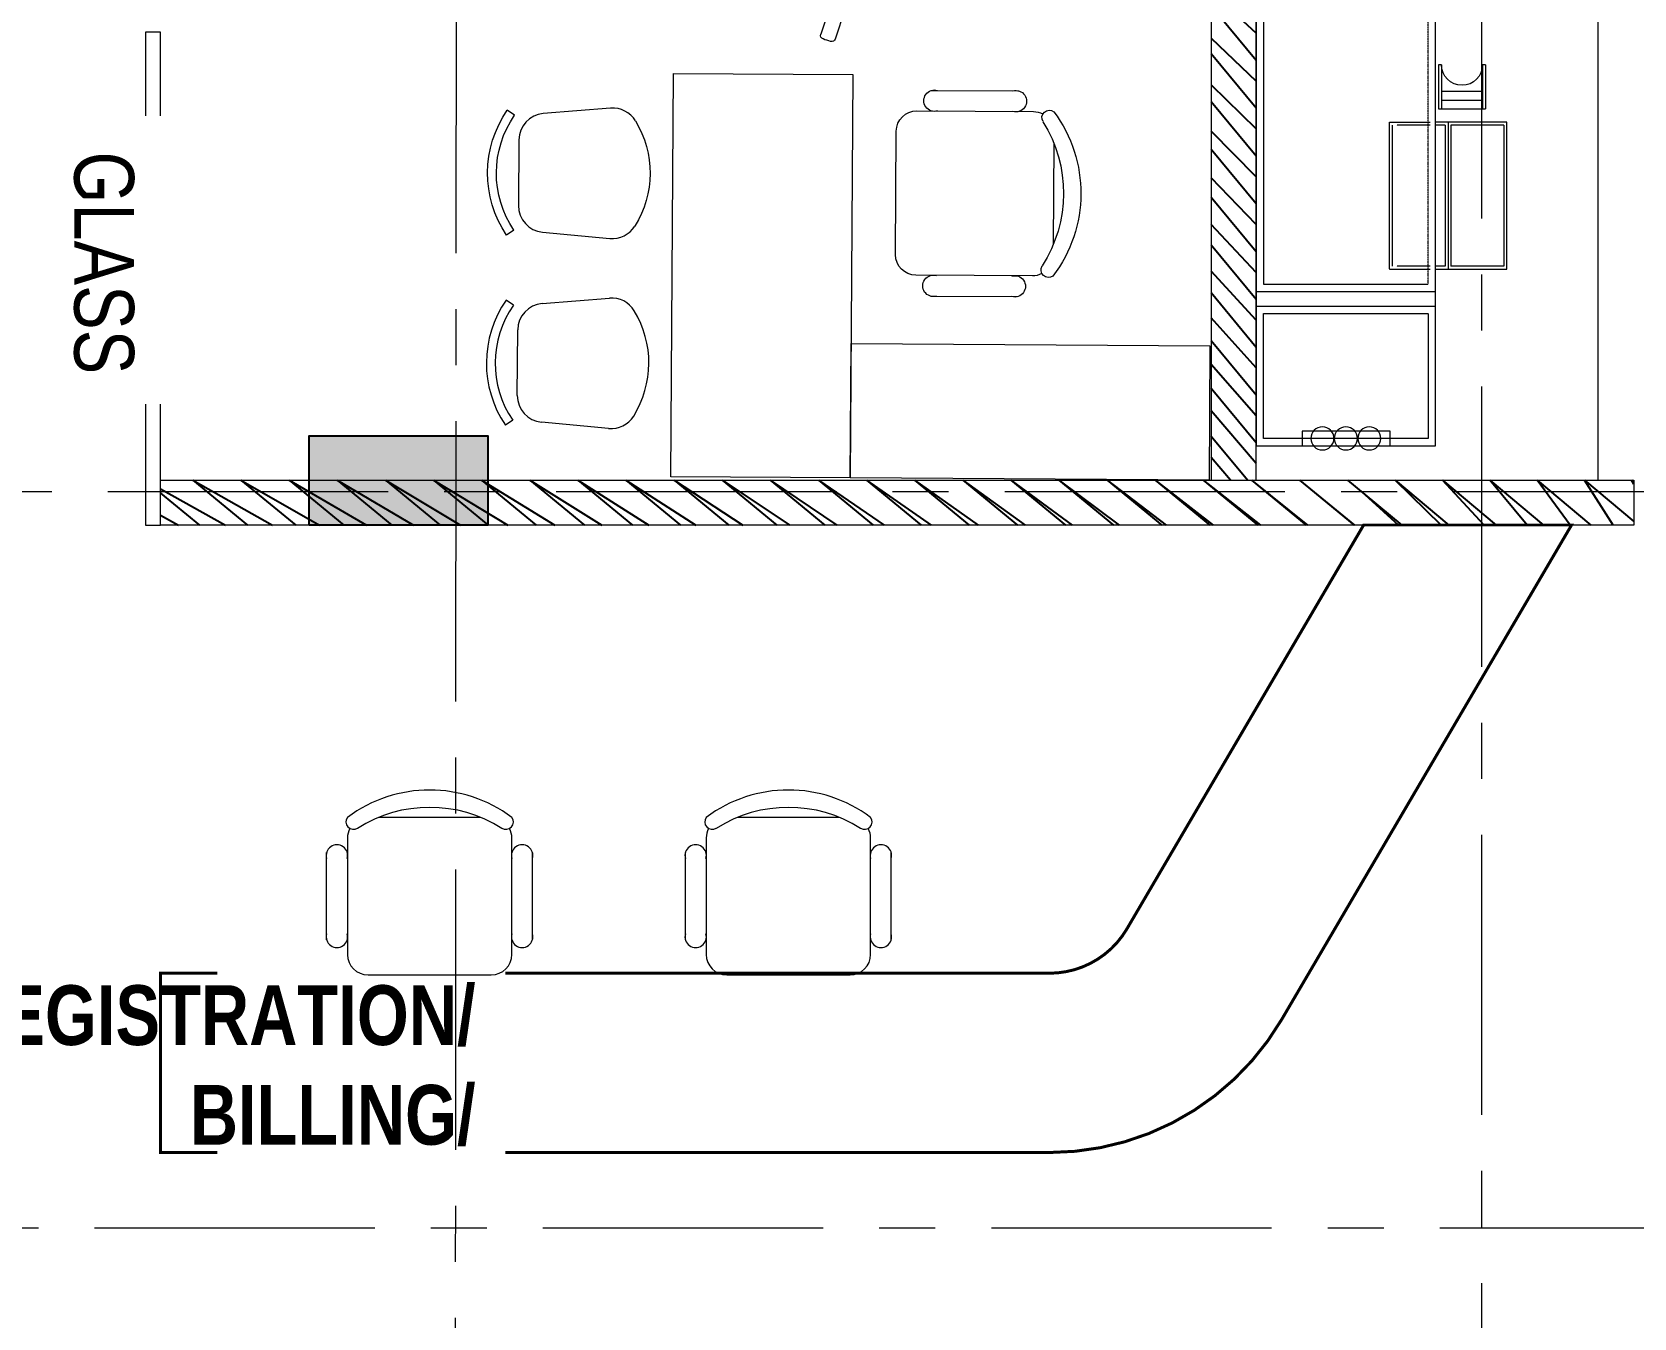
# Model space of a CAD drawing. Header units: metres. Extents: x 60101 to 1133747, y -540 to 107947.
# Drawn here: x 570184 to 575542, y 93966 to 98269 of the extents above; entities that cross this region are included whole.
import ezdxf

# ---------------------------------------------------------------- set-up
doc = ezdxf.new("R2010")
doc.units = ezdxf.units.M
doc.header["$LTSCALE"] = 5
doc.linetypes.add('CENTER', pattern=[2, 1.25, -0.25, 0.25, -0.25])
doc.linetypes.add('HIDDEN2', pattern=[0.1875, 0.125, -0.0625])
for name, color, linetype in [('A-COLUMN', 3, 'Continuous'), ('A-DIM', 2, 'Continuous'), ('A-hatch', 251, 'Continuous'), ('A-TEXT', 3, 'Continuous')]:
    doc.layers.add(name, color=color, linetype=linetype)
for name, color, linetype, lineweight in [('A-FLOR-GRID', 252, 'CENTER', 9), ('A-FURN-FREE', 253, 'Continuous', 5), ('A-WALL-FULL', 4, 'Continuous', 15), ('A-WIND', 152, 'Continuous', 5), ('Furniture', 47, 'Continuous', 0)]:
    doc.layers.add(name, color=color, linetype=linetype, lineweight=lineweight)
doc.styles.add('century', font='GOTHIC.TTF', dxfattribs={"width": 0.8})
doc.linetypes.add('ZIGZAG', pattern='A,0.0001,-0.2,[131,ltypeshp.shx,S=0.2,R=0,X=-0.2,Y=0],-0.4,[131,ltypeshp.shx,S=0.2,R=180,X=0.2,Y=0],-0.2', length=0.8001)
pattern_1 = [(135, (-235513566.6177954, -1932085229.428775), (-79.5495128834866, -79.5495128834866), []), (135, (-235513566.6177954, -1932085176.395766), (-79.5495128834866, -79.5495128834866), [])]

# ---------------------------------------------------------------- blocks, each defined once
blk = doc.blocks.new('A$C01A30E23-flat-4')
at = {"layer": 'A-FURN-FREE', "linetype": 'Continuous'}
for p, q in [((605.3806094955653, 0.0002834680490195751), (1097.183888183907, 0.0002834680490195751)), ((605.3806094955653, -236.4428733573295), (605.3806094955653, 0.0002834680490195751)), ((1097.183888183907, 0.0002834680490195751), (1097.183888183907, -238.4455985841341)), ((1087.347822610289, -9.835782105568796), (615.2166750691831, -9.835782105568796)), ((615.2166750691831, -9.835782105568796), (615.2166750691831, -186.8849624334835)), ((1087.347822610289, -9.835782105568796), (1087.347822610289, -186.8849624334835)), ((1097.183888183907, -196.7210280071013), (605.3806094955653, -196.7210280071013)), ((1087.347822610289, -186.8849624334835), (615.2166750691831, -186.8849624334835)), ((1087.347822610289, -206.5570935807191), (615.2166750691831, -206.5570935807191)), ((615.2166750691831, -206.5570935807191), (615.2166750691831, -236.4428733573295)), ((1087.347822610289, -206.5570935807191), (1087.347822610289, -238.4208650994115))]:
    blk.add_line(p, q, dxfattribs=at)
at = {"layer": 'A-FURN-FREE'}
for p, q in [((1141.543440975249, -228.6095330105163), (1141.543440975249, -71.231864660047)), ((1289.084424581379, -71.231864660047), (1141.543440975249, -71.231864660047)), ((1289.084424581379, -81.06796893198043), (1141.543440975249, -81.06796893198043)), ((1171.051637696102, -218.7734287385829), (1171.051637696102, -81.06796893198043)), ((1200.559834416956, -218.7734287385829), (1200.559834416956, -81.06796893198043)), ((1289.084424581379, -71.231864660047), (1289.084424581379, -81.06796893198043)), ((14.14574056118727, -238.4455985841341), (1815.785084821284, -238.4455985841341)), ((14.14574056118727, -838.4455985836685), (14.14574056118727, -238.4455985841341)), ((481.3588553145528, -838.4455985836685), (481.3588553145528, -239.6110579497181)), ((530.5391831845045, -838.4455985836685), (530.5391831845045, -239.6110579497181)), ((1289.084424581379, -218.7734287385829), (1141.543440975249, -218.7734287385829)), ((1289.084424581379, -228.6095330105163), (1141.543440975249, -228.6095330105163)), ((1289.084424581379, -218.7734287385829), (1289.084424581379, -228.6095330105163)), ((1815.785084821284, -238.4455985841341), (1815.785084821284, -838.4455985836685)), ((13.37297780439258, -389.9158260254189), (62.55330567248166, -389.9158260254189)), ((13.37297780439258, -684.99779323861), (13.37297780439258, -389.9158260254189)), ((62.55330567248166, -389.9158260254189), (62.55330567248166, -684.99779323861)), ((62.55330567248166, -684.99779323861), (13.37297780439258, -684.99779323861)), ((1815.785084821284, -838.4455985836685), (14.14574056118727, -838.4455985836685))]:
    blk.add_line(p, q, dxfattribs=at)
at = {"layer": 'A-FURN-FREE', "linetype": 'HIDDEN2', "ltscale": 0.5}
for p, q in [((38.73590449616313, -263.0357625186443), (38.73590449616313, -813.8554346491583)), ((456.7686913795769, -263.0357625186443), (38.73590449616313, -263.0357625186443)), ((456.7686913795769, -813.8554346491583), (456.7686913795769, -263.0357625186443)), ((555.1293471176177, -813.8554346491583), (555.1293471176177, -263.0357625186443)), ((605.3806094955653, -393.4423394822516), (605.3806094955653, -256.6803602469154)), ((615.2166750691831, -256.8017947864719), (615.2166750691831, -367.8965357355773)), ((1087.347822610289, -256.8017947864719), (1087.347822610289, -367.8965357355773)), ((1097.183888183907, -393.4423394822516), (1097.183888183907, -256.6803602469154)), ((1097.183888183907, -393.4423394822516), (605.3806094955653, -393.4423394822516)), ((1087.347822610289, -383.6062739086337), (615.2166750691831, -383.6062739086337)), ((38.73590449616313, -813.8554346491583), (456.7686913795769, -813.8554346491583)), ((1791.194920888171, -813.8554346491583), (555.1293471176177, -813.8554346491583))]:
    blk.add_line(p, q, dxfattribs=at)
at = {"layer": 'A-FURN-FREE', "linetype": 'HIDDEN2'}
for p, q in [((555.1293471176177, -263.0357625186443), (1791.194920888171, -263.0357625186443)), ((1791.194920888171, -263.0357625186443), (1791.194920888171, -813.8554346491583))]:
    blk.add_line(p, q, dxfattribs=at)
at = {"layer": 'A-FURN-FREE'}
for centre in [(38.66369897499681, -459.9446499100886), (38.66369897499681, -538.4455985836685), (38.66369897499681, -616.9466463481076)]:
    blk.add_circle(centre, 38.66452455252815, dxfattribs=at)
blk.add_arc((1289.278107330203, -149.9206988350488), 68.85300231765974, 90.16117261325665, 269.8388273867433, dxfattribs=at)
blk = doc.blocks.new('CHAIR7-flat-7')
at = {"layer": 'A-FURN-FREE'}
for p, q in [((117.4479166686157, 344.7121726874701), (409.6354166734642, 344.7121726874701)), ((458.3333333409391, 275.0000000045634), (68.75000000114096, 275.0000000045634)), ((0, 206.2500000034225), (0, -206.2500000034224)), ((527.0833333420798, -170.5026295012076), (527.0833333420798, 170.5026295012041)), ((68.75000000114073, -275.0000000045634), (458.333333340939, -275.0000000045634)), ((117.4479166686156, -343.7500000057044), (409.6354166734641, -343.7500000057044))]:
    blk.add_line(p, q, dxfattribs=at)
for centre, radius, start, end in [((127.4739583354487, 310.3371726868997), 35.80729166726086, 73.73979529169013, 286.2602047083099), ((399.6093750066311, 310.3371726868997), 35.80729166726086, 253.7397952916901, 106.2602047083099), ((68.75000000114085, 206.2500000034225), 68.75000000114083, 90, 180), ((458.3333333409391, 206.2500000034224), 68.75000000114083, 62.41555916322926, 90), ((512.0655090005943, 254.844749829811), 25.13501855098912, 53.30993542846431, 212.0274125050124), ((160.4166666693286, 0), 458.333333340939, 323.1301023541534, 36.86989764584663), ((110.5406437344748, -1.932676241267473e-12), 450.0877235965957, 327.5757525045905, 32.42424749540942), ((68.75000000114073, -206.2500000034227), 68.75000000114083, 180, 270), ((458.333333340939, -206.2500000034227), 68.75000000114083, 270, 297.5844408367707), ((512.065509000594, -254.8447498298112), 25.13501855098912, 147.9725874949876, 306.6900645715356), ((127.4739583354486, -309.3750000051339), 35.80729166726086, 73.73979529169013, 286.2602047083099), ((399.609375006631, -309.3750000051339), 35.80729166726086, 253.7397952916901, 106.2602047083099)]:
    blk.add_arc(centre, radius, start, end, dxfattribs=at)
blk = doc.blocks.new('CHAIR1-flat-5')
at = {"layer": 'A-FURN-FREE'}
for p, q in [((-133.1624442627772, 217.8932106050552), (-358.3028115357938, 198.3157873644813)), ((-454.2826668818018, 192.5455735002095), (-478.7302453333882, 209.2728640198848)), ((-439.4714689207406, 109.7826879484824), (-439.4714689207406, -109.7826879484824)), ((-454.2826668818018, -192.5455735002095), (-478.7302453333882, -209.2728640198848)), ((-358.3028115357938, -198.3157873644813), (-133.1624442627772, -217.8932106050552))]:
    blk.add_line(p, q, dxfattribs=at)
at = {"layer": 'A-FURN-FREE', "extrusion": (0, 0, -1)}
for centre, major_axis, start_param, end_param in [((-125.4639138783014, 129.3601111904805), (-88.86718776934285, 0), 1.484057988112188, 2.590190223075458), ((-172.8699056120181, 0), (-370.6017795822561, 0), 5.683135094195912, 6.883235520163261), ((-172.8699056120181, 0), (-340.9793836590649, 0), 5.683135094195912, 6.883235520163261), ((-350.6042811509064, 109.7826879494494), (-88.86718776983406, 0), 6.283185307179586, 7.767243295287606), ((-335.5945135505424, 0), (-335.6239595516206, 0), 2.589880270331686, 3.693305036847899), ((-350.6042811509064, -109.7826879494494), (-88.86718776983403, 0), 4.799127319071566, 6.283185307179586), ((-125.4639138783009, -129.3601111904817), (-88.86718776934181, 0), 3.692995084104118, 4.799127319067405)]:
    blk.add_ellipse(centre, major_axis=major_axis, ratio=1, start_param=start_param, end_param=end_param, dxfattribs=at)
blk = doc.blocks.new('CHAIR1-flat-6')
at = {"layer": 'A-FURN-FREE'}
for p, q in [((-454.2826668818018, 192.5455735002096), (-478.7302453333882, 209.2728640198848)), ((-454.2826668818018, -192.5455735002095), (-478.7302453333882, -209.2728640198848))]:
    blk.add_line(p, q, dxfattribs=at)
blk.add_lwpolyline([(-49.76767411988453, -175.916059773534, -0.2838044351802746), (-133.1624442627772, -217.8932106050552), (-358.3028115357938, -198.3157873644811, -0.3890307372447043), (-439.4714689207406, -109.7826879484824), (-439.4714689207406, 109.7826879484824, -0.3890307372447047), (-358.3028115357938, 198.3157873644814), (-133.1624442627772, 217.8932106050552, -0.2838044351802786), (-49.76767411988453, 175.916059773534)], format="xyb", dxfattribs=at)
for centre, radius, start, end in [((-172.8699056120181, 0), 370.6017795822561, 145.619655300114, 214.380344699886), ((-172.8699056120181, 0), 340.9793836590649, 145.619655300114, 214.380344699886), ((-335.5945135505424, 0), 335.6239595516206, 328.3892089342005, 31.61079106579953)]:
    blk.add_arc(centre, radius, start, end, dxfattribs=at)
blk = doc.blocks.new('044-flat-3')
at = {"layer": 'A-FURN-FREE'}
for p, q in [((222.3010423001444, 171.7095573212243), (190.4646563487026, 269.6918782471339)), ((270.6147133280916, 187.4076206355153), (238.7783273766502, 285.389941561431)), ((442.6119132288929, 131.5223424544631), (525.9606539535359, 192.0787472466086)), ((472.4714038516126, 90.42427923580476), (555.8201447700917, 150.9806839322246)), ((12.97621755590899, 25.40000000008149), (116.0009269305688, 25.40000000008149)), ((12.97621755590899, -25.40000000008149), (116.0009270568626, -25.40000000008149)), ((472.4714036711928, -90.42427863161129), (555.8201447700944, -150.980683932225)), ((442.6119126998331, -131.5223420700718), (525.9606539535388, -192.0787472466031)), ((222.3010425639798, -171.70955650923), (190.4646563487112, -269.6918782471339)), ((270.6147136160448, -187.4076197492914), (238.7783273766556, -285.3899415614369))]:
    blk.add_line(p, q, dxfattribs=at)
blk.add_circle((304.7999998484638, 4.69375208922429e-07), 190.4999997659235, dxfattribs=at)
for centre, radius, start, end in [((202.5430741056881, 273.6163940757065), 12.70000000004074, 110.4919063689764, 197.9999999999912), ((304.8000000009779, 0), 304.8000000009778, 105.5080936310243, 110.4919063689764), ((226.6999096196618, 281.465425732858), 12.70000000004074, 17.99999999999128, 105.5080936310117), ((533.4255266576733, 181.8042314180154), 12.70000000004074, 38.49190636897402, 125.9999999999937), ((304.8000000009779, 0), 304.8000000009778, 33.50809363102103, 38.49190636898422), ((548.3552720659571, 161.2551997608177), 12.70000000004074, 305.9999999999937, 33.50809363102103), ((304.8000000009779, 0), 304.8000000009778, 177.5080936310232, 182.4919063689767), ((12.97621755590899, 12.70000000004075), 12.70000000004074, 90, 177.5080936310232), ((12.97621755590899, -12.70000000004075), 12.70000000004074, 182.4919063689767, 270), ((548.3552720659571, -161.255199760818), 12.70000000004074, 326.491906368979, 54.00000000000632), ((533.4255266576762, -181.80423141801), 12.70000000004074, 234.0000000000063, 321.5080936310341), ((304.8000000009779, 0), 304.8000000009778, 321.508093631026, 326.491906368979), ((202.5430741056937, -273.6163940757069), 12.70000000004074, 161.9999999999963, 249.5080936310235), ((304.8000000009779, 0), 304.8000000009778, 249.5080936310235, 254.4919063689757), ((226.6999096196645, -281.465425732858), 12.70000000004074, 254.4919063689883, 341.9999999999923)]:
    blk.add_arc(centre, radius, start, end, dxfattribs=at)
blk = doc.blocks.new('CON-T-1-flat-3')
at = {"layer": 'A-FURN-FREE', "linetype": 'Continuous', "ltscale": 50}
for points in [[(-1850.0196377635, -1499.998873710632), (-1250.0196377635, -1499.998873710632), (-1250.0196377635, -149.9988737106323), (-1850.0196377635, -149.9988737106323)], [(-1250.0196377635, -149.9988737106323), (-1250.0196377635, -599.9988737106323), (-50, -600), (-50, -150)]]:
    blk.add_lwpolyline(points, close=True, dxfattribs=at)
at = {"rotation": 359.9999999999999}
for name, p in [('CHAIR1-flat-5', (-1926.172439992428, -528.7413918972015)), ('CHAIR7-flat-7', (-1103.538477748632, -1104.831917762756)), ('CHAIR1-flat-6', (-1926.172439992428, -1164.527811527252)), ('044-flat-3', (-1548.38247781992, -1903.864708423615))]:
    blk.add_blockref(name, p, dxfattribs=at)
blk = doc.blocks.new('COLB')
at = {"layer": 'A-hatch'}
h = blk.add_hatch(color=256, dxfattribs=at)
h.paths.add_polyline_path([(-12242.1729319474, -6449.584338811954), (-11943.38623918814, -6449.584338811954), (-11943.38623918814, -7047.157724330551), (-12242.1729319474, -7047.157724330551)])
h.paths.add_polyline_path([(-8544.687609050947, -7047.157724330551), (-8544.687609050947, -6748.371031571252), (-7947.114223532379, -6748.371031571252), (-7947.114223532379, -7047.157724330551)])
h.paths.add_polyline_path([(-5332.730661888549, -7047.157724330449), (-5332.730661888549, -6748.371031571165), (-4735.157276369922, -6748.371031571165), (-4735.157276369922, -7047.157724330449)])
h.paths.add_polyline_path([(-1896.683695156651, -7047.157724330551), (-1896.683695156651, -6748.371031571252), (-1299.110309638025, -6748.371031571252), (-1299.110309638025, -7047.157724330551)])
h.paths.add_polyline_path([(1726.104954549635, -7047.157724330551), (1726.104954549635, -6748.371031571252), (2323.678340068262, -6748.371031571252), (2323.678340068262, -7047.157724330551)])
h.paths.add_polyline_path([(6544.040375293465, -6449.584338811954), (6842.827068052778, -6449.584338811954), (6842.827068052778, -7047.157724330551), (6544.040375293465, -7047.157724330551)])
h.paths.add_polyline_path([(6544.040375293465, 273.1162482721993), (6842.827068052778, 273.1162482721993), (6842.827068052778, -324.4571372463979), (6544.040375293465, -324.4571372463979)])
h.paths.add_polyline_path([(6544.040375293465, 2364.62309758726), (6842.827068052778, 2364.62309758726), (6842.827068052778, 1767.049712068663), (6544.040375293465, 1767.049712068663)])
h.paths.add_polyline_path([(-5332.730661888549, -2714.750679320758), (-5332.730661888549, -2415.963986561459), (-4735.157276369922, -2415.963986561459), (-4735.157276369922, -2714.750679320758)])
h.paths.add_polyline_path([(-12242.17293194722, -3461.717411218997), (-11943.38623918791, -3461.717411218997), (-11943.38623918791, -4059.290796737594), (-12242.17293194722, -4059.290796737594)])
h.paths.add_polyline_path([(-12242.17293194722, 273.1162482721993), (-11943.38623918791, 273.1162482721993), (-11943.38623918791, -324.4571372463979), (-12242.17293194722, -324.4571372463979)])
h.paths.add_polyline_path([(-12242.17293194722, 6024.760083888628), (-11943.38623918791, 6024.760083888628), (-11943.38623918791, 5427.186698370046), (-12242.17293194722, 5427.186698370046)])
h.paths.add_polyline_path([(-11579.59782048588, 10179.28237007686), (-11677.79279493995, 9897.092301573313), (-12242.1729319474, 10093.48225048141), (-12143.97795749333, 10375.67231898494)])
h.paths.add_polyline_path([(-4735.157276369922, 7797.590952145183), (-4833.352250823868, 7515.400883641647), (-5397.732387830736, 7711.790832549319), (-5299.537413376675, 7993.980901052855)])
h.paths.add_polyline_path([(-5332.730661888549, 2140.53307801779), (-5332.730661888549, 2439.319770777089), (-4735.157276369922, 2439.319770777089), (-4735.157276369922, 2140.53307801779)])
h.paths.add_polyline_path([(2024.421654564328, 5443.986474552643), (1926.226680110442, 5161.796406049107), (1361.846543103573, 5358.186354956779), (1460.041517557635, 5640.376423460315)])
at = {"layer": 'A-COLUMN', "ltscale": 10}
blk.add_lwpolyline([(-5332.730661888549, 2140.53307801779), (-5332.730661888549, 2439.319770777089), (-4735.157276369922, 2439.319770777089), (-4735.157276369922, 2140.53307801779)], close=True, dxfattribs=at)
blk = doc.blocks.new('COL.CEN')
at = {"layer": 'A-FLOR-GRID', "ltscale": 150}
for p, q in [((122.3007245161571, 2842.77133483591), (133.9428300905538, 23396.51957174162)), ((3558.347691248637, 23396.51957174162), (3558.347691248637, 2842.77133483591)), ((-10036.26838279075, 14045.25432166376), (13356.59099061473, 14045.25432166376)), ((13356.59099061473, 11580.2641063995), (-10036.26838279075, 11580.2641063995))]:
    blk.add_line(p, q, dxfattribs=at)
blk = doc.blocks.new('COL WITH GRID')
at = {"layer": 'A-DIM'}
blk.add_blockref('COLB', (-3122.886414690875, 10035.48507749528), dxfattribs=at)
at = {"layer": 'A-TEXT'}
blk.add_blockref('COL.CEN', (-8092.389425362577, -1757.19115636585), dxfattribs=at)

msp = doc.modelspace()

# ---------------------------------------------------------------- hatches: boundary and pattern name
at = {"layer": 'A-hatch'}
h = msp.add_hatch(dxfattribs=at)
h.set_pattern_fill('ANSI32', color=256, scale=300, angle=90)
h.set_pattern_definition([(135, (-235513566.6177954, -1932085350.079955), (-79.5495128834866, -79.5495128834866), []), (135, (-235513566.6177954, -1932085297.046947), (-79.5495128834866, -79.5495128834866), [])])
h.paths.add_polyline_path([(574128.7767326816, 96769.58644015857), (574278.7767326816, 96769.58644015857), (574278.7792201324, 100319.2823043592), (574128.7792201324, 100319.2823043592)])
h = msp.add_hatch(dxfattribs=at)
h.set_pattern_fill('ANSI32', color=256, scale=300, angle=90)
h.set_pattern_definition(pattern_1)
h.paths.add_polyline_path([(570614.2520981962, 96769.58644015857), (574642.4424708469, 96769.58644015857), (574642.4424708469, 96619.58644015857), (570614.2520981962, 96619.58644015857)])
h = msp.add_hatch(dxfattribs=at)
h.set_pattern_fill('ANSI32', color=256, scale=300, angle=90)
h.set_pattern_definition(pattern_1)
h.paths.add_polyline_path([(574642.4424708469, 96619.58644015857), (575542.4424708469, 96619.58644015857), (575542.4424708469, 96769.58644015857), (574642.4424708469, 96769.58644015857)])

# ---------------------------------------------------------------- linework, layer by layer
at = {"layer": 'A-FURN-FREE', "linetype": 'ZIGZAG', "ltscale": 25, "elevation": -286.9999999999919}
msp.add_lwpolyline([(574278.7784023567, 99152.28230459758), (575151.5829853697, 99152.28173620769, -0.4142135623730636), (575421.5829853697, 98882.28173620769), (575421.5827151819, 96769.58644015857)], format="xyb", dxfattribs=at)
at = {"layer": 'A-FURN-FREE', "linetype": 'Continuous', "ltscale": 50, "const_width": 10}
msp.add_lwpolyline([(570614.2520981315, 95119.66376848778), (573587.5424389244, 95119.66376848778, 0.2662265893201092), (573846.3799445034, 95267.99588866791), (574638.355028093, 96619.58631916603), (575333.7720221878, 96619.58631916603), (574364.054978788, 94964.66016908249, -0.2662265893201092), (573587.5424389244, 94519.66376848778), (570614.2520981315, 94519.66376848778)], format="xyb", close=True, dxfattribs=at)
at = {"layer": 'A-WALL-FULL'}
msp.add_lwpolyline([(574128.7767326816, 96769.58644015857), (574278.7767326816, 96769.58644015857), (574278.7792201324, 100319.2823043592), (574128.7792201324, 100319.2823043592)], close=True, dxfattribs=at)
msp.add_lwpolyline([(575542.4424708469, 96619.58628264572), (574642.4424708469, 96619.58644015857), (570614.2520981962, 96619.58644015857), (570614.2520981962, 96769.58644015857), (575542.4424708469, 96769.58644015857), (575542.4424708469, 96619.58644015857)], dxfattribs=at)
at = {"layer": 'A-WIND', "elevation": -286.9999999999919}
msp.add_lwpolyline([(570614.2520981315, 96619.58383994676), (570614.2520981613, 98269.29234247781), (570564.2520981613, 98269.29234247781), (570564.2520981315, 96619.58383994676)], close=True, dxfattribs=at)

# ---------------------------------------------------------------- block references
at = {"layer": 'A-FURN-FREE', "xscale": -1, "rotation": 179.6463957608293}
msp.add_blockref('CON-T-1-flat-3', (574170.3350680156, 96619.32709820339, -286.9999999999919), dxfattribs=at)
at = {"layer": 'A-FURN-FREE', "rotation": 89.99999999999993}
msp.add_blockref('CHAIR7-flat-7', (572714.2520981315, 95114.03495069644), dxfattribs=at)
at = {"layer": 'Furniture', "xscale": -1, "rotation": 270}
msp.add_blockref('A$C01A30E23-flat-4', (575117.222331254, 96870.65680773326), dxfattribs=at)

# ---------------------------------------------------------------- next in the draw order: texts
at = {"layer": 'A-TEXT', "insert": (571667.7849750222, 95079.31013436874), "char_height": 199.9999999999995, "width": 764.2700022905957, "attachment_point": 3, "style": 'century', "bg_fill": 2}
msp.add_mtext('{\\fArial|b1|i0|c0|p34;RECP./REGISTRATION/\\PBILLING/}', dxfattribs=at)

# ---------------------------------------------------------------- next in the draw order: block references
msp.add_blockref('COL WITH GRID', (579566.3575196421, 84443.5682846455))
at = {"layer": 'A-FURN-FREE', "rotation": 89.99999999999993}
msp.add_blockref('CHAIR7-flat-7', (571514.2520981315, 95114.03495069644), dxfattribs=at)

# ---------------------------------------------------------------- next in the draw order: texts
at = {"layer": 'A-TEXT', "extrusion": (-0.000365439744260801, 9.406342291004035e-07, 0.9999999332264522), "insert": (570525.4259716572, 97124.14454447653, -0.5231152794973575), "char_height": 199.9999999999995, "width": 764.2700022905957, "attachment_point": 3, "text_direction": (-3.437453158225586e-10, -0.9999999999995576, 9.406341662912675e-07), "style": 'century', "bg_fill": 2}
msp.add_mtext('{\\fArial|b0|i0|c0|p34;GLASS}', dxfattribs=at)

doc.saveas('drawing.dxf')
